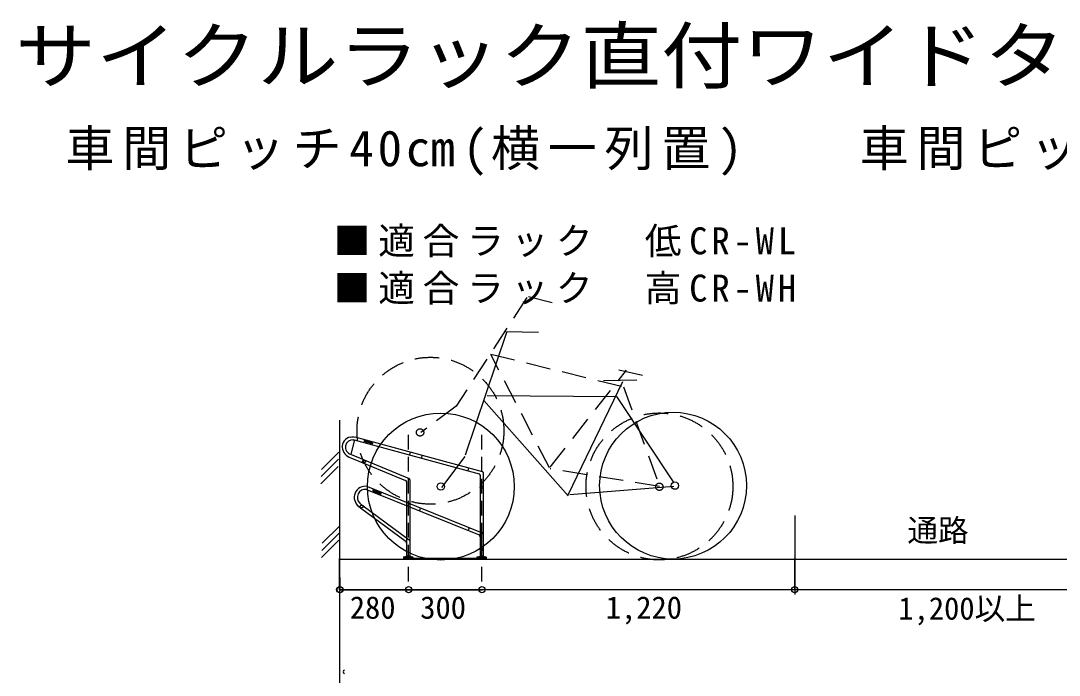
# Model space of a CAD drawing. Units: millimetres at full size, sheet at 1:50; details may follow other scales. Extents: x -14452 to -6316, y -11743 to -4408.
# Drawn here: x -14452 to -10209, y -7080 to -4408 of the extents above; entities that cross this region are included whole.
import ezdxf
from ezdxf.enums import TextEntityAlignment as Align

# ---------------------------------------------------------------- set-up
doc = ezdxf.new("R2010")
doc.units = ezdxf.units.MM
doc.header["$LTSCALE"] = 50
doc.header["$PDMODE"] = 32
doc.header["$PDSIZE"] = 25
doc.linetypes.add('DASHED1', pattern=[1.8, 1.2, -0.6])
doc.linetypes.add('DASHED2', pattern=[3, 2, -1])
doc.layers.add('0-0', color=7, linetype='Continuous')
doc.styles.add('ＭＳ ゴシック', font='')
doc.styles.get('ＭＳ ゴシック').set_extended_font_data('MS Gothic')

msp = doc.modelspace()

# ---------------------------------------------------------------- linework, layer by layer
at = {"layer": '0-0', "linetype": 'DASHED2'}
for p, q in [((-12383.78, -5537.97), (-12673.12, -5981.64)), ((-12280.16, -5559.44), (-12407.38, -5527.72)), ((-12291.36, -6233.75), (-12531.69, -5769.89)), ((-12531.35, -5768.53), (-11989.3, -5902.22)), ((-12289.31, -6231.36), (-11976.69, -5834.17)), ((-11911.02, -5856.35), (-12052.94, -5825.33)), ((-11989.3, -5902.22), (-11842.35, -6309.38)), ((-12673.12, -5981.64), (-12817.69, -6089.44)), ((-11842.35, -6309.38), (-12289.3, -6237.17))]:
    msp.add_line(p, q, dxfattribs=at)
at = {"layer": '0-0'}
for p, q in [((-12634.31, -6180.48), (-12466.17, -5679.77)), ((-12469.96, -5675.98), (-12337.1, -5679.77)), ((-12215.62, -6344.09), (-11992.4, -5880.46)), ((-12071.37, -5877.17), (-11934.71, -5873.37)), ((-12214.86, -6347.64), (-12559.55, -5958.47)), ((-13149.19, -6038.36), (-13149.19, -11734.16)), ((-13095.25, -6106.25), (-13092.13, -6106.25)), ((-13087.62, -6106.35), (-12566.05, -6248.2)), ((-13139.15, -6152.27), (-13139.35, -6152.27)), ((-13088.64, -6119.57), (-13103.89, -6177.95)), ((-13094.92, -6119.05), (-13089.68, -6119.05)), ((-13089.66, -6119.27), (-12579.62, -6257.98)), ((-13048.36, -6122.05), (-13049.53, -6126.39)), ((-13014.78, -6135.55), (-13049.49, -6125.52)), ((-13013.68, -6131.34), (-13048.39, -6121.51)), ((-13014.75, -6135.71), (-13013.59, -6131.36)), ((-13152.29, -6169.28), (-13223, -6239.99)), ((-13109.67, -6189.86), (-12879.51, -6284.7)), ((-13104.72, -6177.84), (-12865.26, -6276.51)), ((-12862.35, -6180.92), (-12862.35, -6181.09)), ((-12862.26, -6180.96), (-12859.97, -6168.11)), ((-12813.93, -6194.32), (-12811.7, -6181.38)), ((-12731.89, -6313.72), (-12635.77, -6186.5)), ((-13154.93, -6227.61), (-13225.64, -6298.32)), ((-13153.61, -6198.31), (-13224.32, -6269.02)), ((-12623.88, -6246.04), (-12621.42, -6233.15)), ((-12575.37, -6262.27), (-12575.34, -6262.28)), ((-12575.35, -6261.92), (-12575.35, -6603.27)), ((-12562.35, -6252.76), (-12562.35, -6603.62)), ((-13039.65, -6321.38), (-12578.73, -6507.17)), ((-13036.6, -6308.87), (-13035.29, -6309.1)), ((-13035.56, -6309.01), (-12566.06, -6498.26)), ((-13012.96, -6322.83), (-12978.83, -6336.29)), ((-12875.35, -6289.73), (-12875.35, -6603.29)), ((-12862.35, -6282.36), (-12862.35, -6603.31)), ((-11782.87, -6309.92), (-12208.03, -6344.09)), ((-13089.09, -6352.56), (-13089.29, -6352.56)), ((-13013.24, -6322.98), (-13014.23, -6326.97)), ((-13014.13, -6326.93), (-12980.19, -6340.38)), ((-12981.62, -6346.61), (-12981.6, -6346.52)), ((-12980.05, -6340.76), (-12978.83, -6336.2)), ((-13070.67, -6391.48), (-13063.43, -6396.98)), ((-13066.38, -6378.36), (-13068.18, -6376.54)), ((-13066.39, -6378.36), (-13062.06, -6382.24)), ((-13064.18, -6396.4), (-12877.75, -6533.93)), ((-13062.04, -6382.26), (-13060.48, -6383.35)), ((-13060.54, -6383.31), (-13056.46, -6386.03)), ((-13056.46, -6386.02), (-13052.08, -6389.16)), ((-13053.09, -6388.43), (-12865.06, -6527.14)), ((-12866.65, -6377.28), (-12870.43, -6389.31)), ((-12869.49, -6389.93), (-12869.49, -6390.11)), ((-12819.92, -6396.16), (-12822.99, -6408.43)), ((-11289.19, -6427.68), (-11289.19, -6751.21)), ((-13150.28, -6471.04), (-13220.99, -6541.75)), ((-12620.35, -6476.52), (-12623.75, -6488.93)), ((-13152.92, -6529.37), (-13223.63, -6600.08)), ((-13151.6, -6500.08), (-13222.31, -6570.79)), ((-12865.08, -6527.12), (-12864.73, -6527.42)), ((-12862.59, -6531.24), (-12862.57, -6531.33)), ((-12862.52, -6531.59), (-12862.48, -6532.1)), ((-12862.48, -6531.83), (-12862.48, -6603.6)), ((-12575.62, -6512.21), (-12575.59, -6512.22)), ((-12575.48, -6513.19), (-12575.48, -6603.56)), ((-12568.98, -6512.39), (-12568.98, -6603.64)), ((-12562.57, -6503.02), (-12562.47, -6504.86)), ((-12562.48, -6504.71), (-12562.48, -6603.91)), ((-12875.48, -6538.05), (-12875.48, -6603.58)), ((-13151.18, -6606.63), (-7976.48, -6606.63)), ((-12549.91, -6603.27), (-12888.02, -6603.27)), ((-12887.97, -6598.56), (-12875.47, -6594.08)), ((-12887.97, -6598.57), (-12887.97, -6603.52)), ((-12850.05, -6598.56), (-12887.96, -6598.56)), ((-12887.86, -6603.25), (-12849.99, -6603.25)), ((-12887.84, -6598.27), (-12875.33, -6593.79)), ((-12887.84, -6598.27), (-12887.84, -6603.23)), ((-12849.92, -6598.27), (-12887.83, -6598.27)), ((-12886.83, -6603.52), (-12885.85, -6603.19)), ((-12885.98, -6603.24), (-12885.21, -6603.11)), ((-12885.24, -6603.11), (-12850.22, -6603.11)), ((-12862.48, -6594.06), (-12875.62, -6594.06)), ((-12862.34, -6593.77), (-12875.48, -6593.77)), ((-12862.47, -6594.07), (-12850, -6598.57)), ((-12862.34, -6593.78), (-12849.87, -6598.28)), ((-12850.06, -6598.55), (-12850.06, -6603.53)), ((-12849.92, -6598.26), (-12849.92, -6603.24)), ((-12587.95, -6598.57), (-12575.49, -6594.08)), ((-12550.03, -6598.56), (-12587.91, -6598.56)), ((-12587.91, -6598.6), (-12587.91, -6603.55)), ((-12587.88, -6603.25), (-12549.97, -6603.25)), ((-12587.82, -6598.28), (-12575.36, -6593.79)), ((-12549.9, -6598.27), (-12587.78, -6598.27)), ((-12587.78, -6598.31), (-12587.78, -6603.26)), ((-12587.78, -6603.27), (-12549.8, -6603.27)), ((-12585.77, -6603.11), (-12551.08, -6603.11)), ((-12562.84, -6594.06), (-12575.67, -6594.06)), ((-12562.71, -6593.77), (-12575.54, -6593.77)), ((-12562.46, -6594.09), (-12550.01, -6598.54)), ((-12562.33, -6593.8), (-12549.88, -6598.25)), ((-12550.04, -6598.57), (-12550.04, -6603.56)), ((-12549.91, -6598.28), (-12549.91, -6603.27)), ((-13129.57, -7060.12), (-13128.84, -7059.94))]:
    msp.add_line(p, q, dxfattribs=at)
at = {"layer": '0-0', "linetype": 'DASHED1'}
for p, q in [((-12869.19, -6098.35), (-12869.19, -6727.08)), ((-12569.19, -6098.35), (-12569.19, -6734.57))]:
    msp.add_line(p, q, dxfattribs=at)
at = {"layer": '0-0', "color": 4}
for p, q in [((-13138.85, -6150.66), (-13138.85, -6150.54)), ((-13088.79, -6350.95), (-13088.79, -6350.83)), ((-13149.19, -6730.43), (-13149.19, -6603.34)), ((-12568.98, -6603.72), (-12568.98, -6602.78)), ((-12568.85, -6603.43), (-12568.85, -6602.48)), ((-11289.19, -6730.43), (-11289.19, -6603.34)), ((-11289.19, -6730.77), (-11289.19, -6608.15)), ((-13147.4, -6731.06), (-13147.4, -6681.65)), ((-13149.19, -6730.43), (-11289.19, -6730.43)), ((-13147.4, -6731.06), (-12867.4, -6731.06)), ((-12867.4, -6731.06), (-12567.4, -6731.06)), ((-11289.19, -6730.77), (-7993.33, -6730.77))]:
    msp.add_line(p, q, dxfattribs=at)
at = {"layer": '0-0'}
for points in [[(-12545.88, -5937.91), (-12018.23, -5941.7), (-11782.87, -6294.74)], [(-13104.84, -6107.62), (-13099.32, -6106.68), (-13095.53, -6106.33)], [(-13092.02, -6106.25), (-13089.79, -6106.13), (-13087.79, -6106.13)]]:
    msp.add_lwpolyline(points, dxfattribs=at)
at = {"layer": '0-0', "linetype": 'DASHED2'}
for centre, radius in [((-12778.03, -6081.9), 300), ((-11842.35, -6309.38), 300), ((-12820.43, -6088.76), 15), ((-11842.69, -6310.75), 15)]:
    msp.add_circle(centre, radius, dxfattribs=at)
at = {"layer": '0-0'}
for centre, radius in [((-12735.69, -6309.92), 300), ((-11786.67, -6306.13), 300), ((-13049.5, -6207.75), 6), ((-12735.69, -6309.92), 15), ((-12568.85, -6312.27), 6), ((-11779.07, -6306.13), 15), ((-13059.64, -6391.6), 6), ((-12568.94, -6567.47), 6)]:
    msp.add_circle(centre, radius, dxfattribs=at)
for centre, radius, start, end in [((-13097.89, -6148.07), 41, 99.90327, 185.65948), ((-13089.08, -6144.47), 50, 185.94686, 253.07249), ((-13095.59, -6149.16), 30, 83.99099, 254.87599), ((-12868.38, -6281.74), 6, 350.33133, 76.8796), ((-12581.36, -6263.73), 6, 354.86895, 82.76308), ((-12568.29, -6253.79), 6, 6.7874, 84.68545), ((-13043.48, -6354.4), 46, 80.30468, 234.63824), ((-13043.95, -6354.12), 33, 81.83428, 227.07522), ((-12881.36, -6290.44), 6, 350.34011, 74.46522), ((-13047.84, -6348.35), 41, 185.31797, 185.65948), ((-13009.42, -6359.28), 30, 85.12434, 85.12458), ((-13009.42, -6359.28), 30, 85.12639, 85.12752), ((-13009.42, -6359.28), 30, 85.12843, 85.13026), ((-12881.47, -6538.63), 6, 353.4373, 58.17987), ((-12868.73, -6531.6), 6, 60.24496, 60.55248), ((-12868.5, -6532.08), 6, 4.44479, 52.49543), ((-12581.55, -6512.55), 6, 352.16074, 73.49564), ((-12581.61, -6513.67), 6, 354.86895, 355.72769), ((-12568.54, -6503.73), 6, 6.7874, 74.54246), ((-12881.48, -6540.39), 6, 352.49968, 5.95094), ((-13128.24, -7066.48), 6.5, 101.76284, 263.32279)]:
    msp.add_arc(centre, radius, start, end, dxfattribs=at)
at = {"layer": '0-0', "color": 4}
for p in [(-13149.19, -6730.43), (-13147.4, -6731.06), (-12867.4, -6731.06), (-12567.4, -6731.06), (-11289.19, -6730.43), (-11289.19, -6730.77)]:
    msp.add_point(p, dxfattribs=at)

# ---------------------------------------------------------------- texts
at = {"layer": '0-0', "color": 3, "style": 'ＭＳ ゴシック', "width": 1.1}
msp.add_text('サイクルラック直付ワイドタイプのレイアウト参考例', height=219.9, dxfattribs=at).set_placement((-14474.25, -4726.33), align=Align.BOTTOM_LEFT)
at = {"layer": '0-0', "color": 4, "style": 'ＭＳ ゴシック'}
for s, p in [('通路', (-10828.86, -6562.17)), ('280', (-13107.73, -6877.16)), ('300', (-12819.87, -6877.16)), ('1,220', (-12061.83, -6877.16)), ('1,200以上', (-10866.17, -6880.87))]:
    msp.add_text(s, height=91.64, dxfattribs=at).set_placement(p, align=Align.BOTTOM_LEFT)
at = {"layer": '0-0', "attachment_point": 7, "style": 'ＭＳ ゴシック'}
for s, insert, char_height in [('\\T1.16;車間ピッチ40㎝(横一列置)\\~\\~\u3000車間ピッチ28㎝(低CR-WLを手前に30㎝ずらす)', (-14269.36, -5040.49), 146.6), ('\\T1.21;■適合ラック\u3000低CR-WL', (-13173.14, -5373.44), 110), ('\\T1.21;■適合ラック\u3000高CR-WH', (-13173.14, -5566.43), 110)]:
    msp.add_mtext(s, dxfattribs=dict(at, insert=insert, char_height=char_height))

doc.saveas('drawing.dxf')
